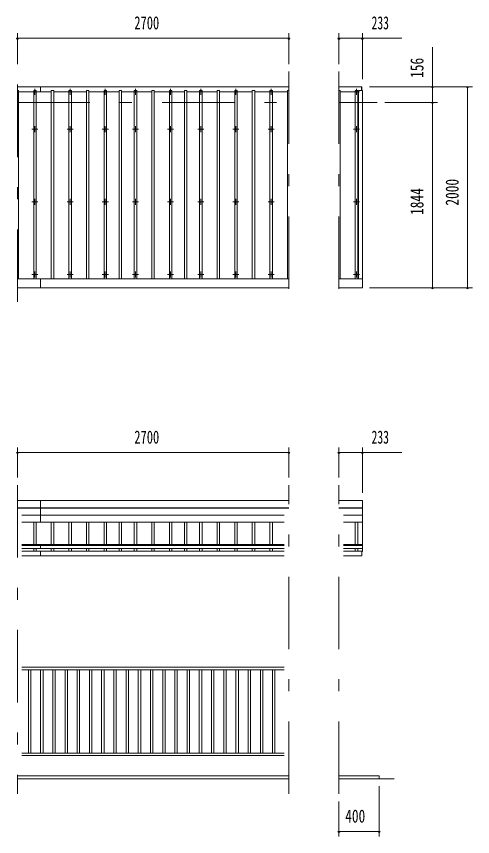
# Model space of a CAD drawing. Units: millimetres, scale not verified. Extents: x -27014 to 27021, y -10500 to 10500.
# Drawn here: x -8766 to -4226, y 1220 to 9377 of the extents above; entities that cross this region are included whole.
import ezdxf
from ezdxf.enums import TextEntityAlignment as Align

# ---------------------------------------------------------------- set-up
doc = ezdxf.new("R2010")
doc.units = ezdxf.units.MM
doc.header["$LTSCALE"] = 60
doc.linetypes.add('USER3', pattern=[24, 12, -5, 2, -5])
for name, color, linetype, lineweight in [('0-2_1-05BOLD', 7, 'Continuous', 18), ('0-3_1-25CENTER', 3, 'USER3', 18), ('0-4_1-45THIN', 4, 'Continuous', 18), ('0-5_1-55DIM', 3, 'Continuous', 18)]:
    doc.layers.add(name, color=color, linetype=linetype, lineweight=lineweight)
doc.styles.add('ＭＳ ゴシック', font='')
doc.styles.get('ＭＳ ゴシック').set_extended_font_data('MS Gothic')

msp = doc.modelspace()

# ---------------------------------------------------------------- linework, layer by layer
at = {"layer": '0-2_1-05BOLD'}
for p, q in [((-8755.52, 8677.67), (-6055.52, 8677.67)), ((-8525.52, 8634.18), (-8525.52, 8677.67)), ((-5332.52, 8641.19), (-5332.52, 8677.67)), ((-6055.52, 6765.11), (-8755.52, 6765.11)), ((-8525.52, 6677.68), (-8525.52, 6765.11)), ((-5555.52, 6765.11), (-5322.52, 6765.11)), ((-8755.52, 6677.68), (-6055.52, 6677.68)), ((-6055.52, 4563.67), (-8755.52, 4563.67)), ((-8755.52, 4488.53), (-6055.52, 4488.53)), ((-8525.51, 4345.48), (-8525.51, 4563.67)), ((-5555.52, 4488.53), (-5322.52, 4488.53)), ((-6055.52, 4484.45), (-8755.52, 4484.45)), ((-8710.97, 4414.97), (-6100.07, 4414.97)), ((-5322.51, 4484.45), (-5555.52, 4484.45)), ((-5510.97, 4414.97), (-5322.52, 4414.97)), ((-6100.07, 4345.48), (-8710.97, 4345.48)), ((-5322.52, 4345.48), (-5510.97, 4345.48)), ((-8710.97, 4123.86), (-6100.07, 4123.86)), ((-6100.07, 4113.43), (-8710.97, 4113.43)), ((-8710.97, 4083.82), (-6100.07, 4083.82)), ((-8525.51, 4123.86), (-8525.51, 4083.82)), ((-5510.97, 4123.86), (-5322.52, 4123.86)), ((-5322.52, 4113.43), (-5510.97, 4113.43)), ((-5510.97, 4083.82), (-5322.52, 4083.82)), ((-6100.07, 4057.49), (-8710.97, 4057.49)), ((-8710.97, 4012.49), (-6100.07, 4012.49)), ((-8525.51, 4057.49), (-8525.51, 4012.49)), ((-5327.52, 4054.91), (-5322.52, 4054.91)), ((-6100.06, 2904.67), (-8710.96, 2904.67)), ((-8710.96, 2879.67), (-6100.06, 2879.67)), ((-6100.06, 2049.67), (-8710.96, 2049.67)), ((-8710.96, 2024.67), (-6100.06, 2024.67)), ((-6055.51, 1824.67), (-8755.51, 1824.67)), ((-8755.51, 1794.67), (-6055.51, 1794.67)), ((-5555.51, 1794.67), (-5005.52, 1794.67))]:
    msp.add_line(p, q, dxfattribs=at)
for points in [[(-5555.52, 8677.67), (-5327.52, 8677.67), (-5327.52, 8641.19)], [(-5322.52, 8641.19), (-5322.52, 6677.68), (-5555.52, 6677.68)], [(-5362.52, 6765.11), (-5362.52, 8641.19), (-5322.52, 8641.19)], [(-5322.52, 4054.91), (-5322.52, 4563.67), (-5555.52, 4563.67)], [(-5510.97, 4057.49), (-5327.52, 4057.49), (-5327.52, 4012.49), (-5510.97, 4012.49)], [(-5155.51, 1794.67), (-5155.51, 1824.67), (-5555.51, 1824.67)]]:
    msp.add_lwpolyline(points, dxfattribs=at)
at = {"layer": '0-3_1-25CENTER'}
for p, q in [((-8755.52, 6537.67), (-8755.52, 8827.67)), ((-6055.52, 8827.67), (-6055.52, 6537.67)), ((-5555.52, 8827.67), (-5555.52, 6537.67)), ((-8580.52, 8596.72), (-8580.52, 8656.71)), ((-8230.52, 8656.71), (-8230.52, 8596.72)), ((-7880.52, 8656.71), (-7880.52, 8596.72)), ((-7580.52, 8656.71), (-7580.52, 8596.72)), ((-7230.52, 8656.71), (-7230.52, 8596.72)), ((-6930.51, 8656.71), (-6930.51, 8596.72)), ((-6580.52, 8656.71), (-6580.52, 8596.72)), ((-6230.52, 8656.71), (-6230.52, 8596.72)), ((-5380.51, 8596.72), (-5380.51, 8656.71)), ((-8610.51, 8626.72), (-8550.52, 8626.72)), ((-8260.52, 8626.72), (-8200.52, 8626.72)), ((-7910.52, 8626.72), (-7850.52, 8626.72)), ((-7610.52, 8626.72), (-7550.52, 8626.72)), ((-7260.52, 8626.72), (-7200.52, 8626.72)), ((-6960.52, 8626.72), (-6900.52, 8626.72)), ((-6610.51, 8626.72), (-6550.51, 8626.72)), ((-6200.51, 8626.72), (-6260.51, 8626.72)), ((-5350.51, 8626.72), (-5410.52, 8626.72)), ((-8755.52, 8521.68), (-6055.52, 8521.68)), ((-5555.52, 8521.68), (-5175.52, 8521.68)), ((-8550.52, 8254.17), (-8610.51, 8254.17)), ((-8580.52, 8284.17), (-8580.52, 8224.17)), ((-8200.52, 8254.17), (-8260.52, 8254.17)), ((-8230.52, 8284.17), (-8230.52, 8224.17)), ((-7850.52, 8254.17), (-7910.52, 8254.17)), ((-7880.52, 8284.17), (-7880.52, 8224.17)), ((-7550.52, 8254.17), (-7610.52, 8254.17)), ((-7580.52, 8284.17), (-7580.52, 8224.17)), ((-7200.52, 8254.17), (-7260.52, 8254.17)), ((-7230.52, 8284.17), (-7230.52, 8224.17)), ((-6900.52, 8254.17), (-6960.52, 8254.17)), ((-6930.51, 8224.17), (-6930.51, 8284.17)), ((-6550.51, 8254.17), (-6610.51, 8254.17)), ((-6580.52, 8284.17), (-6580.52, 8224.17)), ((-6260.51, 8254.17), (-6200.51, 8254.17)), ((-6230.52, 8284.17), (-6230.52, 8224.17)), ((-5410.52, 8254.17), (-5350.51, 8254.17)), ((-5380.51, 8284.17), (-5380.51, 8224.17)), ((-8550.52, 7532.51), (-8610.51, 7532.51)), ((-8580.52, 7562.51), (-8580.52, 7502.51)), ((-8260.52, 7532.51), (-8200.52, 7532.51)), ((-8230.52, 7502.51), (-8230.52, 7562.51)), ((-7850.52, 7532.51), (-7910.52, 7532.51)), ((-7880.52, 7562.51), (-7880.52, 7502.51)), ((-7610.52, 7532.51), (-7550.52, 7532.51)), ((-7580.52, 7502.51), (-7580.52, 7562.51)), ((-7200.52, 7532.51), (-7260.52, 7532.51)), ((-7230.52, 7562.51), (-7230.52, 7502.51)), ((-6900.52, 7532.51), (-6960.52, 7532.51)), ((-6930.51, 7502.51), (-6930.51, 7562.51)), ((-6610.51, 7532.51), (-6550.51, 7532.51)), ((-6580.52, 7562.51), (-6580.52, 7502.51)), ((-6260.51, 7532.51), (-6200.51, 7532.51)), ((-6230.52, 7562.51), (-6230.52, 7502.51)), ((-5350.51, 7532.51), (-5410.52, 7532.51)), ((-5380.51, 7502.51), (-5380.51, 7562.51)), ((-8550.52, 6810.85), (-8610.51, 6810.85)), ((-8580.52, 6840.84), (-8580.52, 6780.85)), ((-8260.52, 6810.85), (-8200.52, 6810.85)), ((-8230.52, 6780.85), (-8230.52, 6840.84)), ((-7850.52, 6810.85), (-7910.52, 6810.85)), ((-7880.52, 6840.84), (-7880.52, 6780.85)), ((-7610.52, 6810.85), (-7550.52, 6810.85)), ((-7580.52, 6780.85), (-7580.52, 6840.84)), ((-7200.52, 6810.85), (-7260.52, 6810.85)), ((-7230.52, 6840.84), (-7230.52, 6780.85)), ((-6900.52, 6810.85), (-6960.52, 6810.85)), ((-6930.51, 6780.85), (-6930.51, 6840.84)), ((-6550.51, 6810.85), (-6610.51, 6810.85)), ((-6580.52, 6840.84), (-6580.52, 6780.85)), ((-6200.51, 6810.85), (-6260.51, 6810.85)), ((-6230.52, 6840.84), (-6230.52, 6780.85)), ((-5410.52, 6810.85), (-5350.51, 6810.85)), ((-5380.51, 6840.84), (-5380.51, 6780.85)), ((-8755.52, 4714.67), (-8755.52, 1644.67)), ((-6055.52, 1644.67), (-6055.52, 4714.67)), ((-5555.52, 1644.67), (-5555.52, 4714.67))]:
    msp.add_line(p, q, dxfattribs=at)
at = {"layer": '0-4_1-45THIN'}
for p, q in [((-8743.02, 8626.18), (-8593.02, 8626.18)), ((-8593.02, 8641.19), (-8593.02, 6765.11)), ((-8568.02, 8626.18), (-8418.02, 8626.18)), ((-8418.02, 8641.19), (-8418.02, 6765.11)), ((-8393.02, 8626.18), (-8243.02, 8626.18)), ((-8243.02, 8641.19), (-8243.02, 6765.11)), ((-8218.01, 8626.18), (-8068.02, 8626.18)), ((-8068.02, 8641.19), (-8068.02, 6765.11)), ((-8043.02, 8626.18), (-7893.01, 8626.18)), ((-7893.01, 8641.19), (-7893.01, 6765.11)), ((-7868.02, 8626.18), (-7743.02, 8626.18)), ((-7743.02, 8641.19), (-7743.02, 6765.11)), ((-7718.02, 8626.18), (-7593.02, 8626.18)), ((-7593.02, 8641.19), (-7593.02, 6765.11)), ((-7568.01, 8626.18), (-7418.02, 8626.18)), ((-7418.02, 8641.19), (-7418.02, 6765.11)), ((-7393.02, 8626.18), (-7243.02, 8626.18)), ((-7243.02, 8641.19), (-7243.02, 6765.11)), ((-7218.02, 8626.18), (-7093.02, 8626.18)), ((-7093.02, 8641.19), (-7093.02, 6765.11)), ((-7068.02, 8626.18), (-6943.02, 8626.18)), ((-6943.02, 8641.19), (-6943.02, 6765.11)), ((-6918.01, 8626.18), (-6768.02, 8626.18)), ((-6768.02, 8641.19), (-6768.02, 6765.11)), ((-6743.02, 8626.18), (-6593.02, 8626.18)), ((-6593.02, 8641.19), (-6593.02, 6765.11)), ((-6568.02, 8626.18), (-6418.02, 8626.18)), ((-6418.02, 8641.19), (-6418.02, 6765.11)), ((-6393.02, 8626.18), (-6243.02, 8626.18)), ((-6243.02, 8641.19), (-6243.02, 6765.11)), ((-6218.02, 8626.18), (-6068.02, 8626.18)), ((-6068.01, 8641.19), (-6068.01, 6765.11)), ((-6055.52, 8641.19), (-6068.01, 8641.19)), ((-5543.01, 8626.18), (-5393.01, 8626.18)), ((-5393.01, 8641.19), (-5393.01, 6765.11)), ((-5368.01, 8626.18), (-5362.52, 8626.18)), ((-8593.02, 4123.86), (-8593.02, 4345.48)), ((-8568.02, 4345.48), (-8568.02, 4123.86)), ((-8418.02, 4123.86), (-8418.02, 4345.48)), ((-8393.02, 4345.48), (-8393.02, 4123.86)), ((-8243.02, 4123.86), (-8243.02, 4345.48)), ((-8218.02, 4345.48), (-8218.02, 4123.86)), ((-8068.02, 4123.86), (-8068.02, 4345.48)), ((-8043.02, 4345.48), (-8043.02, 4123.86)), ((-7893.02, 4123.86), (-7893.02, 4345.48)), ((-7868.02, 4345.48), (-7868.02, 4123.86)), ((-7743.02, 4123.86), (-7743.02, 4345.48)), ((-7718.02, 4345.48), (-7718.02, 4123.86)), ((-7593.02, 4123.86), (-7593.02, 4345.48)), ((-7568.02, 4345.48), (-7568.02, 4123.86)), ((-7418.02, 4123.86), (-7418.02, 4345.48)), ((-7393.02, 4345.48), (-7393.02, 4123.86)), ((-7243.02, 4123.86), (-7243.02, 4345.48)), ((-7218.02, 4345.48), (-7218.02, 4123.86)), ((-7093.02, 4123.86), (-7093.02, 4345.48)), ((-7068.02, 4345.48), (-7068.02, 4123.86)), ((-6943.02, 4123.86), (-6943.02, 4345.48)), ((-6918.02, 4345.48), (-6918.02, 4123.86)), ((-6768.01, 4123.86), (-6768.01, 4345.48)), ((-6743.01, 4345.48), (-6743.01, 4123.86)), ((-6593.02, 4123.86), (-6593.02, 4345.48)), ((-6568.02, 4345.48), (-6568.02, 4123.86)), ((-6418.02, 4123.86), (-6418.02, 4345.48)), ((-6393.01, 4345.48), (-6393.01, 4123.86)), ((-6243.02, 4123.86), (-6243.02, 4345.48)), ((-6218.01, 4345.48), (-6218.01, 4123.86)), ((-5393.02, 4345.48), (-5393.02, 4123.86)), ((-5368.02, 4123.86), (-5368.02, 4345.48)), ((-8593.02, 4083.82), (-8593.02, 4057.49)), ((-8568.02, 4057.49), (-8568.02, 4083.82)), ((-8418.02, 4083.82), (-8418.02, 4057.49)), ((-8393.02, 4057.49), (-8393.02, 4083.82)), ((-8243.02, 4083.82), (-8243.02, 4057.49)), ((-8218.02, 4057.49), (-8218.02, 4083.82)), ((-8068.02, 4083.82), (-8068.02, 4057.49)), ((-8043.02, 4057.49), (-8043.02, 4083.82)), ((-7893.02, 4083.82), (-7893.02, 4057.49)), ((-7868.02, 4057.49), (-7868.02, 4083.82)), ((-7743.02, 4083.82), (-7743.02, 4057.49)), ((-7718.02, 4057.49), (-7718.02, 4083.82)), ((-7593.02, 4083.82), (-7593.02, 4057.49)), ((-7568.02, 4057.49), (-7568.02, 4083.82)), ((-7418.02, 4083.82), (-7418.02, 4057.49)), ((-7393.02, 4057.49), (-7393.02, 4083.82)), ((-7243.02, 4083.82), (-7243.02, 4057.49)), ((-7218.02, 4057.49), (-7218.02, 4083.82)), ((-7093.02, 4083.82), (-7093.02, 4057.49)), ((-7068.02, 4057.49), (-7068.02, 4083.82)), ((-6943.02, 4083.82), (-6943.02, 4057.49)), ((-6918.02, 4057.49), (-6918.02, 4083.82)), ((-6768.01, 4083.82), (-6768.01, 4057.49)), ((-6743.01, 4057.49), (-6743.01, 4083.82)), ((-6593.02, 4083.82), (-6593.02, 4057.49)), ((-6568.02, 4057.49), (-6568.02, 4083.82)), ((-6418.02, 4083.82), (-6418.02, 4057.49)), ((-6393.01, 4057.49), (-6393.01, 4083.82)), ((-6243.02, 4083.82), (-6243.02, 4057.49)), ((-6218.01, 4057.49), (-6218.01, 4083.82)), ((-5393.02, 4083.82), (-5393.02, 4057.49)), ((-5368.02, 4057.49), (-5368.02, 4083.82)), ((-8646.02, 2049.67), (-8646.02, 2879.67)), ((-8622.01, 2879.67), (-8622.01, 2049.67)), ((-8524.51, 2049.67), (-8524.51, 2879.67)), ((-8500.51, 2879.67), (-8500.51, 2049.67)), ((-8403.01, 2049.67), (-8403.01, 2879.67)), ((-8379.02, 2879.67), (-8379.02, 2049.67)), ((-8281.51, 2049.67), (-8281.51, 2879.67)), ((-8257.51, 2879.67), (-8257.51, 2049.67)), ((-8160.01, 2049.67), (-8160.01, 2879.67)), ((-8136.01, 2879.67), (-8136.01, 2049.67)), ((-8038.51, 2049.67), (-8038.51, 2879.67)), ((-8014.51, 2879.67), (-8014.51, 2049.67)), ((-7917.01, 2049.67), (-7917.01, 2879.67)), ((-7893.02, 2879.67), (-7893.02, 2049.67)), ((-7795.51, 2049.67), (-7795.51, 2879.67)), ((-7771.51, 2879.67), (-7771.51, 2049.67)), ((-7674.02, 2049.67), (-7674.02, 2879.67)), ((-7650.01, 2879.67), (-7650.01, 2049.67)), ((-7552.51, 2049.67), (-7552.51, 2879.67)), ((-7528.51, 2879.67), (-7528.51, 2049.67)), ((-7431.01, 2049.67), (-7431.01, 2879.67)), ((-7407.02, 2879.67), (-7407.02, 2049.67)), ((-7309.51, 2049.67), (-7309.51, 2879.67)), ((-7285.51, 2879.67), (-7285.51, 2049.67)), ((-7188.02, 2049.67), (-7188.02, 2879.67)), ((-7164.01, 2879.67), (-7164.01, 2049.67)), ((-7066.51, 2049.67), (-7066.51, 2879.67)), ((-7042.51, 2879.67), (-7042.51, 2049.67)), ((-6945.01, 2049.67), (-6945.01, 2879.67)), ((-6921.01, 2879.67), (-6921.01, 2049.67)), ((-6823.51, 2049.67), (-6823.51, 2879.67)), ((-6799.51, 2879.67), (-6799.51, 2049.67)), ((-6702.02, 2049.67), (-6702.02, 2879.67)), ((-6678.01, 2879.67), (-6678.01, 2049.67)), ((-6580.51, 2049.67), (-6580.51, 2879.67)), ((-6556.51, 2879.67), (-6556.51, 2049.67)), ((-6459.01, 2049.67), (-6459.01, 2879.67)), ((-6435.01, 2879.67), (-6435.01, 2049.67)), ((-6337.51, 2049.67), (-6337.51, 2879.67)), ((-6313.51, 2879.67), (-6313.51, 2049.67)), ((-6216.01, 2049.67), (-6216.01, 2879.67)), ((-6192.01, 2879.67), (-6192.01, 2049.67))]:
    msp.add_line(p, q, dxfattribs=at)
for points in [[(-8743.02, 6765.11), (-8743.02, 8641.19), (-8755.52, 8641.19)], [(-8568.02, 6765.11), (-8568.02, 8641.19), (-8593.02, 8641.19)], [(-8393.02, 6765.11), (-8393.02, 8641.19), (-8418.02, 8641.19)], [(-8218.01, 6765.11), (-8218.01, 8641.19), (-8243.02, 8641.19)], [(-8043.02, 6765.11), (-8043.02, 8641.19), (-8068.02, 8641.19)], [(-7868.02, 6765.11), (-7868.02, 8641.19), (-7893.01, 8641.19)], [(-7718.02, 6765.11), (-7718.02, 8641.19), (-7743.02, 8641.19)], [(-7568.01, 6765.11), (-7568.01, 8641.19), (-7593.02, 8641.19)], [(-7393.02, 6765.11), (-7393.02, 8641.19), (-7418.02, 8641.19)], [(-7218.02, 6765.11), (-7218.02, 8641.19), (-7243.02, 8641.19)], [(-7068.02, 6765.11), (-7068.02, 8641.19), (-7093.02, 8641.19)], [(-6918.01, 6765.11), (-6918.01, 8641.19), (-6943.02, 8641.19)], [(-6743.02, 6765.11), (-6743.02, 8641.19), (-6768.02, 8641.19)], [(-6568.02, 6765.11), (-6568.02, 8641.19), (-6593.02, 8641.19)], [(-6393.02, 6765.11), (-6393.02, 8641.19), (-6418.02, 8641.19)], [(-6218.02, 6765.11), (-6218.02, 8641.19), (-6243.02, 8641.19)], [(-5543.01, 6765.11), (-5543.01, 8641.19), (-5555.52, 8641.19)], [(-5368.01, 6765.11), (-5368.01, 8641.19), (-5393.01, 8641.19)]]:
    msp.add_lwpolyline(points, dxfattribs=at)
at = {"layer": '0-5_1-55DIM'}
for p, q in [((-8745.52, 9158.67), (-8765.52, 9158.67)), ((-8755.52, 8902.68), (-8755.52, 9208.67)), ((-8755.52, 9158.67), (-6055.52, 9158.67)), ((-8755.52, 9158.67), (-6055.52, 9158.67)), ((-6045.52, 9158.67), (-6065.52, 9158.67)), ((-6055.52, 9208.67), (-6055.52, 8902.68)), ((-5545.51, 9158.67), (-5565.51, 9158.67)), ((-5555.52, 9208.67), (-5555.52, 8902.68)), ((-5555.52, 9158.67), (-5322.52, 9158.67)), ((-4930.02, 9158.67), (-5555.52, 9158.67)), ((-5312.52, 9158.67), (-5332.52, 9158.67)), ((-5322.52, 8752.68), (-5322.52, 9208.67)), ((-4625.52, 9070.17), (-4625.52, 6677.67)), ((-4225.52, 8677.67), (-5250.52, 8677.67)), ((-4615.52, 8677.67), (-4635.52, 8677.67)), ((-4625.52, 8521.68), (-4625.52, 8677.67)), ((-4265.52, 8677.67), (-4285.52, 8677.67)), ((-4275.52, 6677.67), (-4275.52, 8677.67)), ((-4275.52, 6677.67), (-4275.52, 8677.67)), ((-5100.51, 8521.68), (-4575.52, 8521.68)), ((-4615.52, 8521.67), (-4635.52, 8521.67)), ((-4625.52, 6677.67), (-4625.52, 8521.68)), ((-5250.52, 6677.67), (-4225.52, 6677.67)), ((-4615.52, 6677.67), (-4635.52, 6677.67)), ((-4265.52, 6677.67), (-4285.52, 6677.67)), ((-8755.52, 5088.67), (-8755.52, 4789.67)), ((-6055.52, 4789.67), (-6055.52, 5088.67)), ((-5555.52, 4789.67), (-5555.52, 5088.67)), ((-5322.52, 5088.67), (-5322.52, 4639.67)), ((-8745.52, 5038.67), (-8765.52, 5038.67)), ((-8755.52, 5038.67), (-6055.52, 5038.67)), ((-6055.52, 5038.67), (-8755.52, 5038.67)), ((-6045.52, 5038.67), (-6065.52, 5038.67)), ((-5545.52, 5038.67), (-5565.52, 5038.67)), ((-5555.52, 5038.67), (-5322.52, 5038.67)), ((-5555.52, 5038.67), (-4930.02, 5038.67)), ((-5312.52, 5038.67), (-5332.52, 5038.67)), ((-5155.52, 1719.67), (-5155.52, 1219.67)), ((-5555.52, 1219.67), (-5555.52, 1569.67)), ((-5545.52, 1269.67), (-5565.52, 1269.67)), ((-5555.52, 1269.67), (-5155.52, 1269.67)), ((-5155.52, 1269.67), (-5555.52, 1269.67)), ((-5145.52, 1269.67), (-5165.52, 1269.67))]:
    msp.add_line(p, q, dxfattribs=at)
for centre in [(-8755.52, 9158.67), (-6055.52, 9158.67), (-5555.51, 9158.67), (-5322.52, 9158.67), (-4625.52, 8677.67), (-4275.52, 8677.67), (-4625.52, 8521.67), (-4625.52, 6677.67), (-4275.52, 6677.67), (-8755.52, 5038.67), (-6055.52, 5038.67), (-5555.52, 5038.67), (-5322.52, 5038.67), (-5555.52, 1269.67), (-5155.52, 1269.67)]:
    msp.add_arc(centre, 10, 180, 0, dxfattribs=at)

# ---------------------------------------------------------------- texts
at = {"layer": '0-5_1-55DIM', "color": 7, "style": 'ＭＳ ゴシック'}
for s, width, p in [('2700', 0.7, (-7592.12, 9208.67)), ('233', 0.65, (-5230.69, 9208.67)), ('2700', 0.7, (-7592.12, 5088.67)), ('233', 0.65, (-5230.69, 5088.67)), ('400', 0.75, (-5493.14, 1319.67))]:
    msp.add_text(s, height=130.2, dxfattribs=dict(at, width=width)).set_placement(p, align=Align.BOTTOM_LEFT)
at = {"layer": '0-5_1-55DIM', "color": 7, "style": 'ＭＳ ゴシック', "width": 0.75}
for s, p in [('156', (-4675.52, 8765.03)), ('2000', (-4325.52, 7494.64)), ('1844', (-4675.52, 7402.12))]:
    msp.add_text(s, height=130.2, rotation=90, dxfattribs=at).set_placement(p, align=Align.BOTTOM_LEFT)

doc.saveas('drawing.dxf')
